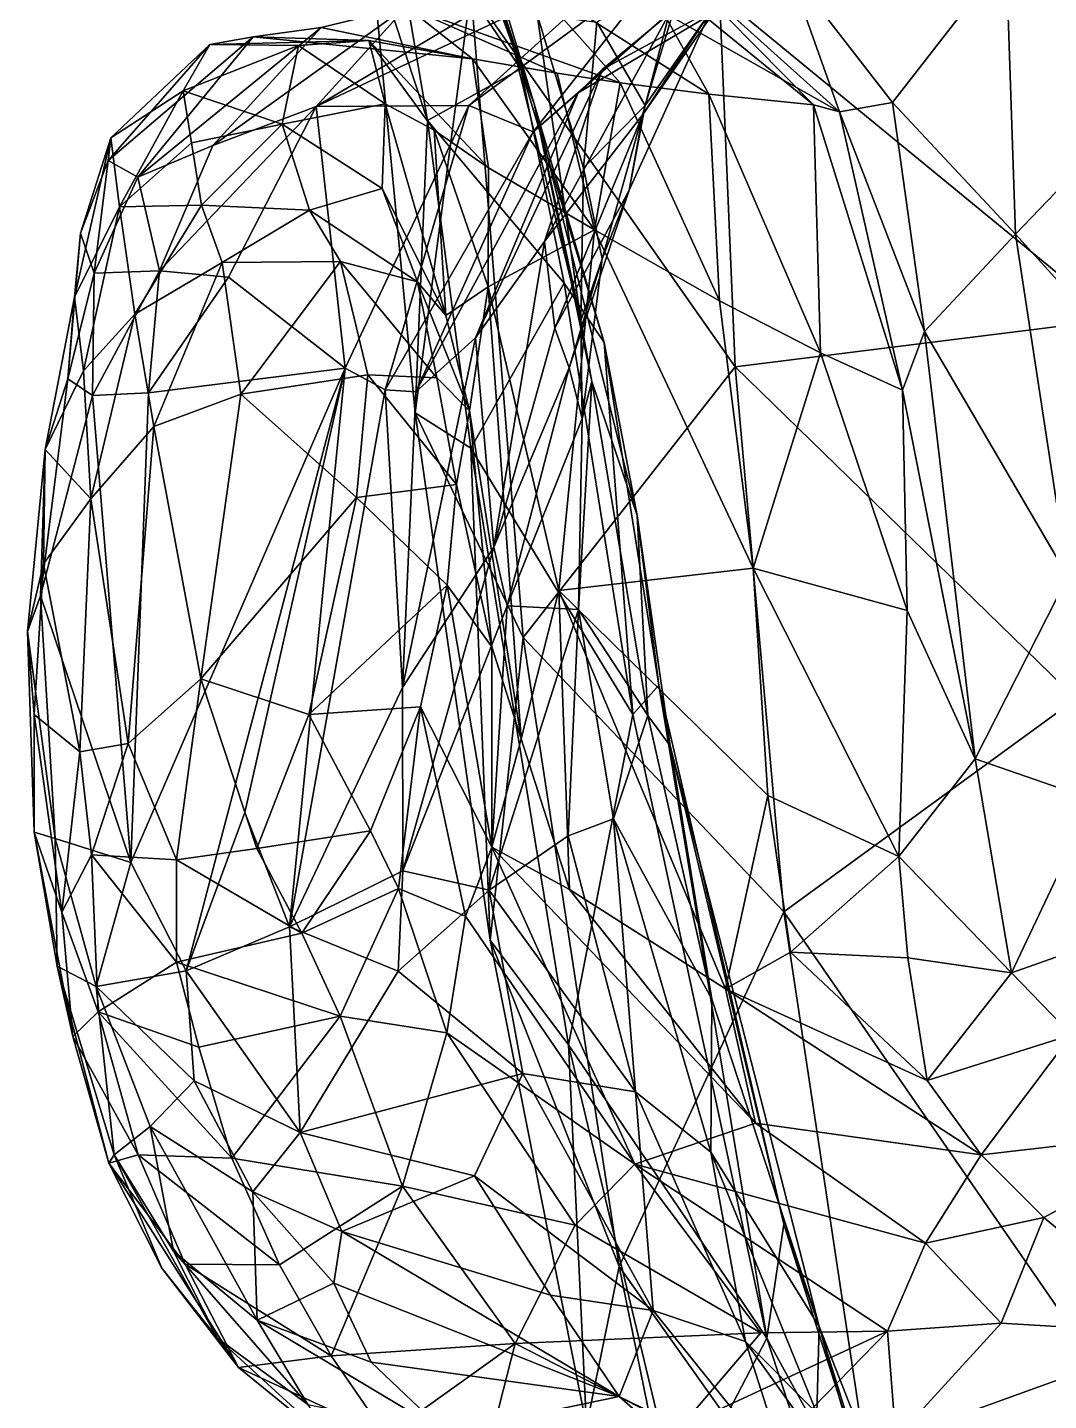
# Model space of a CAD drawing. Extents: x -0.4 to 0.4, y -0.75 to 1.84.
# Drawn here: x -0.3955 to -0.2421, y -0.0613 to 0.1449 of the extents above; entities that cross this region are included whole.
import ezdxf

# ---------------------------------------------------------------- set-up
doc = ezdxf.new("R2010")
doc.units = 0
doc.layers.add('MANATEE$$LWO', color=1, linetype='CONTINUOUS')

msp = doc.modelspace()

# ---------------------------------------------------------------- linework, layer by layer
at = {"layer": 'MANATEE$$LWO'}
for points in [[(-0.33159, 0.17027, -0.01172), (-0.32138, 0.13867, -0.00365), (-0.34179, 0.16847, 0.08035)], [(-0.31938, 0.13339, -0.09007), (-0.32138, 0.13867, -0.00365), (-0.33159, 0.17027, -0.01172)], [(-0.32922, 0.1603, -0.08118), (-0.31938, 0.13339, -0.09007), (-0.33159, 0.17027, -0.01172)], [(-0.34179, 0.16847, 0.08035), (-0.33539, 0.13089, 0.08357), (-0.34388, 0.15671, 0.17813)], [(-0.33539, 0.13089, 0.08357), (-0.34179, 0.16847, 0.08035), (-0.32138, 0.13867, -0.00365)], [(-0.24845, 0.15558, -0.25101), (-0.23131, 0.16352, -0.23714), (-0.22299, 0.13888, -0.24424)], [(-0.32922, 0.1603, -0.08118), (-0.32513, 0.15258, -0.12888), (-0.31938, 0.13339, -0.09007)], [(-0.28306, 0.16063, -0.23226), (-0.30306, 0.13181, -0.22533), (-0.29293, 0.14718, -0.21622)], [(-0.30306, 0.13181, -0.22533), (-0.28306, 0.16063, -0.23226), (-0.2991, 0.14689, -0.23826)], [(-0.2323, 0.10104, 0.41936), (-0.23397, 0.15983, 0.42745), (-0.2915, 0.14966, 0.35211)], [(-0.34388, 0.15671, 0.17813), (-0.33725, 0.087, 0.17239), (-0.32886, 0.15053, 0.26952)], [(-0.33539, 0.13089, 0.08357), (-0.33725, 0.087, 0.17239), (-0.34388, 0.15671, 0.17813)], [(-0.30459, 0.15544, -0.29555), (-0.35213, 0.13301, -0.33755), (-0.32916, 0.13313, -0.27978)], [(-0.32023, 0.15205, -0.32788), (-0.35213, 0.13301, -0.33755), (-0.30459, 0.15544, -0.29555)], [(-0.30459, 0.15544, -0.29555), (-0.32916, 0.13313, -0.27978), (-0.29908, 0.15522, -0.27763)], [(-0.29908, 0.15522, -0.27763), (-0.32916, 0.13313, -0.27978), (-0.31953, 0.12919, -0.27161)], [(-0.32023, 0.15205, -0.32788), (-0.30459, 0.15544, -0.29555), (-0.29315, 0.13487, -0.33737)], [(-0.31953, 0.12919, -0.27161), (-0.29934, 0.1468, -0.26867), (-0.29908, 0.15522, -0.27763)], [(-0.29606, 0.15523, -0.20689), (-0.30269, 0.13314, -0.19574), (-0.30995, 0.14565, -0.18424)], [(-0.2774, 0.13325, -0.30297), (-0.29315, 0.13487, -0.33737), (-0.30459, 0.15544, -0.29555)], [(-0.30459, 0.15544, -0.29555), (-0.29908, 0.15522, -0.27763), (-0.2774, 0.13325, -0.30297)], [(-0.30269, 0.13314, -0.19574), (-0.29606, 0.15523, -0.20689), (-0.29293, 0.14718, -0.21622)], [(-0.29908, 0.15522, -0.27763), (-0.29934, 0.1468, -0.26867), (-0.27348, 0.1322, -0.28707)], [(-0.27348, 0.1322, -0.28707), (-0.2774, 0.13325, -0.30297), (-0.29908, 0.15522, -0.27763)], [(-0.24845, 0.15558, -0.25101), (-0.26554, 0.13361, -0.2718), (-0.28117, 0.15376, -0.25331)], [(-0.24707, 0.11384, -0.2708), (-0.26554, 0.13361, -0.2718), (-0.24845, 0.15558, -0.25101)], [(-0.22299, 0.13888, -0.24424), (-0.24707, 0.11384, -0.2708), (-0.24845, 0.15558, -0.25101)], [(-0.31238, 0.10089, -0.15349), (-0.31938, 0.13339, -0.09007), (-0.32513, 0.15258, -0.12888)], [(-0.31238, 0.10089, -0.15349), (-0.32513, 0.15258, -0.12888), (-0.31889, 0.14682, -0.15879)], [(-0.28117, 0.15376, -0.25331), (-0.31274, 0.13504, -0.25952), (-0.30914, 0.13853, -0.24716)], [(-0.29934, 0.1468, -0.26867), (-0.31274, 0.13504, -0.25952), (-0.28117, 0.15376, -0.25331)], [(-0.28117, 0.15376, -0.25331), (-0.30914, 0.13853, -0.24716), (-0.2991, 0.14689, -0.23826)], [(-0.29934, 0.1468, -0.26867), (-0.28117, 0.15376, -0.25331), (-0.27348, 0.1322, -0.28707)], [(-0.26554, 0.13361, -0.2718), (-0.27348, 0.1322, -0.28707), (-0.28117, 0.15376, -0.25331)], [(-0.33855, 0.14795, -0.35745), (-0.35213, 0.13301, -0.33755), (-0.32023, 0.15205, -0.32788)], [(-0.33855, 0.14795, -0.35745), (-0.32023, 0.15205, -0.32788), (-0.30646, 0.13656, -0.36046)], [(-0.32103, 0.05329, 0.25107), (-0.32886, 0.15053, 0.26952), (-0.33725, 0.087, 0.17239)], [(-0.32886, 0.15053, 0.26952), (-0.32103, 0.05329, 0.25107), (-0.28916, 0.09391, 0.34223)], [(-0.28916, 0.09391, 0.34223), (-0.2915, 0.14966, 0.35211), (-0.32886, 0.15053, 0.26952)], [(-0.29315, 0.13487, -0.33737), (-0.30646, 0.13656, -0.36046), (-0.32023, 0.15205, -0.32788)], [(-0.2323, 0.10104, 0.41936), (-0.2915, 0.14966, 0.35211), (-0.28916, 0.09391, 0.34223)], [(-0.35134, 0.14485, -0.37534), (-0.36766, 0.12713, -0.36466), (-0.33855, 0.14795, -0.35745)], [(-0.33855, 0.14795, -0.35745), (-0.36766, 0.12713, -0.36466), (-0.35213, 0.13301, -0.33755)], [(-0.35134, 0.14485, -0.37534), (-0.33855, 0.14795, -0.35745), (-0.32864, 0.14017, -0.39328)], [(-0.31591, 0.13801, -0.37508), (-0.32864, 0.14017, -0.39328), (-0.33855, 0.14795, -0.35745)], [(-0.33855, 0.14795, -0.35745), (-0.30646, 0.13656, -0.36046), (-0.31591, 0.13801, -0.37508)], [(-0.29934, 0.1468, -0.26867), (-0.31953, 0.12919, -0.27161), (-0.31274, 0.13504, -0.25952)], [(-0.31197, 0.12378, -0.16911), (-0.31238, 0.10089, -0.15349), (-0.31889, 0.14682, -0.15879)], [(-0.31889, 0.14682, -0.15879), (-0.30995, 0.14565, -0.18424), (-0.31197, 0.12378, -0.16911)], [(-0.30306, 0.13181, -0.22533), (-0.2991, 0.14689, -0.23826), (-0.31779, 0.11274, -0.23736)], [(-0.31779, 0.11274, -0.23736), (-0.2991, 0.14689, -0.23826), (-0.30914, 0.13853, -0.24716)], [(-0.29293, 0.14718, -0.21622), (-0.3051, 0.12046, -0.2088), (-0.30269, 0.13314, -0.19574)], [(-0.30306, 0.13181, -0.22533), (-0.3051, 0.12046, -0.2088), (-0.29293, 0.14718, -0.21622)], [(-0.37888, 0.12238, -0.38354), (-0.35134, 0.14485, -0.37534), (-0.36159, 0.14347, -0.39244)], [(-0.35134, 0.14485, -0.37534), (-0.37888, 0.12238, -0.38354), (-0.36766, 0.12713, -0.36466)], [(-0.36159, 0.14347, -0.39244), (-0.35134, 0.14485, -0.37534), (-0.32864, 0.14017, -0.39328)], [(-0.31197, 0.12378, -0.16911), (-0.30995, 0.14565, -0.18424), (-0.30269, 0.13314, -0.19574)], [(-0.38335, 0.12487, -0.39927), (-0.36159, 0.14347, -0.39244), (-0.36807, 0.14229, -0.41206)], [(-0.36159, 0.14347, -0.39244), (-0.38335, 0.12487, -0.39927), (-0.37888, 0.12238, -0.38354)], [(-0.36807, 0.14229, -0.41206), (-0.38298, 0.1283, -0.41401), (-0.38335, 0.12487, -0.39927)], [(-0.37208, 0.13537, -0.42712), (-0.38298, 0.1283, -0.41401), (-0.36807, 0.14229, -0.41206)], [(-0.37208, 0.13537, -0.42712), (-0.36807, 0.14229, -0.41206), (-0.35478, 0.14217, -0.42413)], [(-0.36807, 0.14229, -0.41206), (-0.36159, 0.14347, -0.39244), (-0.3442, 0.14292, -0.41457)], [(-0.3442, 0.14292, -0.41457), (-0.35478, 0.14217, -0.42413), (-0.36807, 0.14229, -0.41206)], [(-0.32864, 0.14017, -0.39328), (-0.3442, 0.14292, -0.41457), (-0.36159, 0.14347, -0.39244)], [(-0.34175, 0.13338, -0.43033), (-0.35478, 0.14217, -0.42413), (-0.3442, 0.14292, -0.41457)], [(-0.32622, 0.1238, -0.41601), (-0.33441, 0.12946, -0.42531), (-0.3442, 0.14292, -0.41457)], [(-0.32622, 0.1238, -0.41601), (-0.3442, 0.14292, -0.41457), (-0.32864, 0.14017, -0.39328)], [(-0.33441, 0.12946, -0.42531), (-0.34175, 0.13338, -0.43033), (-0.3442, 0.14292, -0.41457)], [(-0.37208, 0.13537, -0.42712), (-0.35478, 0.14217, -0.42413), (-0.35723, 0.13034, -0.44328)], [(-0.34175, 0.13338, -0.43033), (-0.35723, 0.13034, -0.44328), (-0.35478, 0.14217, -0.42413)], [(-0.33539, 0.13089, 0.08357), (-0.32138, 0.13867, -0.00365), (-0.31484, 0.10648, 0.00076)], [(-0.31028, 0.1145, -0.393), (-0.32622, 0.1238, -0.41601), (-0.32864, 0.14017, -0.39328)], [(-0.31028, 0.1145, -0.393), (-0.32864, 0.14017, -0.39328), (-0.31591, 0.13801, -0.37508)], [(-0.32816, 0.09825, -0.25314), (-0.30914, 0.13853, -0.24716), (-0.31274, 0.13504, -0.25952)], [(-0.30914, 0.13853, -0.24716), (-0.32816, 0.09825, -0.25314), (-0.31779, 0.11274, -0.23736)], [(-0.31938, 0.13339, -0.09007), (-0.30883, 0.09756, -0.05681), (-0.32138, 0.13867, -0.00365)], [(-0.31484, 0.10648, 0.00076), (-0.32138, 0.13867, -0.00365), (-0.30883, 0.09756, -0.05681)], [(-0.24707, 0.11384, -0.2708), (-0.22299, 0.13888, -0.24424), (-0.22501, 0.08957, -0.25807)], [(-0.31591, 0.13801, -0.37508), (-0.30646, 0.13656, -0.36046), (-0.31028, 0.1145, -0.393)], [(-0.2915, 0.10384, -0.36152), (-0.31028, 0.1145, -0.393), (-0.30646, 0.13656, -0.36046)], [(-0.2915, 0.10384, -0.36152), (-0.30646, 0.13656, -0.36046), (-0.29315, 0.13487, -0.33737)], [(-0.37208, 0.13537, -0.42712), (-0.38167, 0.11795, -0.44139), (-0.38298, 0.1283, -0.41401)], [(-0.37208, 0.13537, -0.42712), (-0.37082, 0.12754, -0.44319), (-0.38167, 0.11795, -0.44139)], [(-0.37082, 0.12754, -0.44319), (-0.37208, 0.13537, -0.42712), (-0.35723, 0.13034, -0.44328)], [(-0.32816, 0.09825, -0.25314), (-0.31274, 0.13504, -0.25952), (-0.33716, 0.09015, -0.2669)], [(-0.33716, 0.09015, -0.2669), (-0.31274, 0.13504, -0.25952), (-0.31953, 0.12919, -0.27161)], [(-0.27636, 0.09603, -0.33118), (-0.2915, 0.10384, -0.36152), (-0.29315, 0.13487, -0.33737)], [(-0.27636, 0.09603, -0.33118), (-0.29315, 0.13487, -0.33737), (-0.2774, 0.13325, -0.30297)], [(-0.37565, 0.10831, -0.37644), (-0.35213, 0.13301, -0.33755), (-0.36766, 0.12713, -0.36466)], [(-0.35213, 0.13301, -0.33755), (-0.37565, 0.10831, -0.37644), (-0.36529, 0.10739, -0.35128)], [(-0.35213, 0.13301, -0.33755), (-0.36529, 0.10739, -0.35128), (-0.34775, 0.09374, -0.29974)], [(-0.35723, 0.13034, -0.44328), (-0.34175, 0.13338, -0.43033), (-0.34222, 0.1207, -0.44466)], [(-0.34775, 0.09374, -0.29974), (-0.32916, 0.13313, -0.27978), (-0.35213, 0.13301, -0.33755)], [(-0.34176, 0.09047, -0.28056), (-0.32916, 0.13313, -0.27978), (-0.34775, 0.09374, -0.29974)], [(-0.34175, 0.13338, -0.43033), (-0.33266, 0.10162, -0.44949), (-0.34222, 0.1207, -0.44466)], [(-0.34176, 0.09047, -0.28056), (-0.31953, 0.12919, -0.27161), (-0.32916, 0.13313, -0.27978)], [(-0.34175, 0.13338, -0.43033), (-0.33441, 0.12946, -0.42531), (-0.33266, 0.10162, -0.44949)], [(-0.31938, 0.13339, -0.09007), (-0.30391, 0.07161, -0.0963), (-0.30883, 0.09756, -0.05681)], [(-0.31938, 0.13339, -0.09007), (-0.31238, 0.10089, -0.15349), (-0.31072, 0.09169, -0.12724)], [(-0.31072, 0.09169, -0.12724), (-0.30391, 0.07161, -0.0963), (-0.31938, 0.13339, -0.09007)], [(-0.30269, 0.13314, -0.19574), (-0.30916, 0.11014, -0.18225), (-0.31197, 0.12378, -0.16911)], [(-0.30916, 0.11014, -0.18225), (-0.30269, 0.13314, -0.19574), (-0.3051, 0.12046, -0.2088)], [(-0.26405, 0.09039, -0.29897), (-0.27636, 0.09603, -0.33118), (-0.2774, 0.13325, -0.30297)], [(-0.26405, 0.09039, -0.29897), (-0.2774, 0.13325, -0.30297), (-0.27348, 0.1322, -0.28707)], [(-0.26071, 0.09921, -0.28833), (-0.27348, 0.1322, -0.28707), (-0.26554, 0.13361, -0.2718)], [(-0.26071, 0.09921, -0.28833), (-0.26405, 0.09039, -0.29897), (-0.27348, 0.1322, -0.28707)], [(-0.24707, 0.11384, -0.2708), (-0.26071, 0.09921, -0.28833), (-0.26554, 0.13361, -0.2718)], [(-0.36934, 0.11817, -0.45513), (-0.37082, 0.12754, -0.44319), (-0.35723, 0.13034, -0.44328)], [(-0.36934, 0.11817, -0.45513), (-0.35723, 0.13034, -0.44328), (-0.35313, 0.11742, -0.45656)], [(-0.35313, 0.11742, -0.45656), (-0.35723, 0.13034, -0.44328), (-0.34222, 0.1207, -0.44466)], [(-0.33539, 0.13089, 0.08357), (-0.32889, 0.08172, 0.08054), (-0.33725, 0.087, 0.17239)], [(-0.32889, 0.08172, 0.08054), (-0.33539, 0.13089, 0.08357), (-0.31484, 0.10648, 0.00076)], [(-0.31626, 0.09974, -0.22556), (-0.30306, 0.13181, -0.22533), (-0.31779, 0.11274, -0.23736)], [(-0.30306, 0.13181, -0.22533), (-0.31626, 0.09974, -0.22556), (-0.3051, 0.12046, -0.2088)], [(-0.38843, 0.10436, -0.43755), (-0.38752, 0.11396, -0.41187), (-0.38298, 0.1283, -0.41401)], [(-0.38298, 0.1283, -0.41401), (-0.38167, 0.11795, -0.44139), (-0.38843, 0.10436, -0.43755)], [(-0.38752, 0.11396, -0.41187), (-0.38335, 0.12487, -0.39927), (-0.38298, 0.1283, -0.41401)], [(-0.31953, 0.12919, -0.27161), (-0.34176, 0.09047, -0.28056), (-0.33716, 0.09015, -0.2669)], [(-0.33441, 0.12946, -0.42531), (-0.32622, 0.1238, -0.41601), (-0.3263, 0.10592, -0.43011)], [(-0.3263, 0.10592, -0.43011), (-0.33266, 0.10162, -0.44949), (-0.33441, 0.12946, -0.42531)], [(-0.37082, 0.12754, -0.44319), (-0.36934, 0.11817, -0.45513), (-0.38167, 0.11795, -0.44139)], [(-0.37565, 0.10831, -0.37644), (-0.36766, 0.12713, -0.36466), (-0.37888, 0.12238, -0.38354)], [(-0.38335, 0.12487, -0.39927), (-0.38752, 0.11396, -0.41187), (-0.38544, 0.108, -0.3977)], [(-0.38544, 0.108, -0.3977), (-0.37888, 0.12238, -0.38354), (-0.38335, 0.12487, -0.39927)], [(-0.32622, 0.1238, -0.41601), (-0.31028, 0.1145, -0.393), (-0.3263, 0.10592, -0.43011)], [(-0.30916, 0.11014, -0.18225), (-0.31238, 0.10089, -0.15349), (-0.31197, 0.12378, -0.16911)], [(-0.37888, 0.12238, -0.38354), (-0.38544, 0.108, -0.3977), (-0.37565, 0.10831, -0.37644)], [(-0.34222, 0.1207, -0.44466), (-0.33688, 0.10669, -0.45609), (-0.35313, 0.11742, -0.45656)], [(-0.33266, 0.10162, -0.44949), (-0.33688, 0.10669, -0.45609), (-0.34222, 0.1207, -0.44466)], [(-0.31413, 0.09375, -0.20317), (-0.3051, 0.12046, -0.2088), (-0.31626, 0.09974, -0.22556)], [(-0.30916, 0.11014, -0.18225), (-0.3051, 0.12046, -0.2088), (-0.31413, 0.09375, -0.20317)], [(-0.38706, 0.09334, -0.46095), (-0.38843, 0.10436, -0.43755), (-0.38167, 0.11795, -0.44139)], [(-0.38167, 0.11795, -0.44139), (-0.37936, 0.10184, -0.4678), (-0.38706, 0.09334, -0.46095)], [(-0.36934, 0.11817, -0.45513), (-0.37936, 0.10184, -0.4678), (-0.38167, 0.11795, -0.44139)], [(-0.36934, 0.11817, -0.45513), (-0.36624, 0.1096, -0.47132), (-0.37936, 0.10184, -0.4678)], [(-0.36624, 0.1096, -0.47132), (-0.36934, 0.11817, -0.45513), (-0.35313, 0.11742, -0.45656)], [(-0.35313, 0.11742, -0.45656), (-0.34844, 0.10975, -0.46976), (-0.36624, 0.1096, -0.47132)], [(-0.33688, 0.10669, -0.45609), (-0.34844, 0.10975, -0.46976), (-0.35313, 0.11742, -0.45656)], [(-0.38752, 0.11396, -0.41187), (-0.38843, 0.10436, -0.43755), (-0.38943, 0.09209, -0.42153)], [(-0.38752, 0.11396, -0.41187), (-0.38943, 0.09209, -0.42153), (-0.38544, 0.108, -0.3977)], [(-0.31028, 0.1145, -0.393), (-0.31568, 0.06032, -0.43335), (-0.3263, 0.10592, -0.43011)], [(-0.28649, 0.06371, -0.36905), (-0.31568, 0.06032, -0.43335), (-0.31028, 0.1145, -0.393)], [(-0.31028, 0.1145, -0.393), (-0.2915, 0.10384, -0.36152), (-0.28649, 0.06371, -0.36905)], [(-0.26071, 0.09921, -0.28833), (-0.24707, 0.11384, -0.2708), (-0.23918, 0.06246, -0.28035)], [(-0.22501, 0.08957, -0.25807), (-0.23918, 0.06246, -0.28035), (-0.24707, 0.11384, -0.2708)], [(-0.32816, 0.09825, -0.25314), (-0.3254, 0.06684, -0.23254), (-0.31779, 0.11274, -0.23736)], [(-0.31779, 0.11274, -0.23736), (-0.3254, 0.06684, -0.23254), (-0.31626, 0.09974, -0.22556)], [(-0.36624, 0.1096, -0.47132), (-0.37652, 0.08498, -0.48772), (-0.37936, 0.10184, -0.4678)], [(-0.36624, 0.1096, -0.47132), (-0.36342, 0.08982, -0.49237), (-0.37652, 0.08498, -0.48772)], [(-0.36342, 0.08982, -0.49237), (-0.36624, 0.1096, -0.47132), (-0.34844, 0.10975, -0.46976)], [(-0.34844, 0.10975, -0.46976), (-0.34436, 0.09271, -0.48726), (-0.36342, 0.08982, -0.49237)], [(-0.33398, 0.09224, -0.47194), (-0.34436, 0.09271, -0.48726), (-0.34844, 0.10975, -0.46976)], [(-0.33688, 0.10669, -0.45609), (-0.33398, 0.09224, -0.47194), (-0.34844, 0.10975, -0.46976)], [(-0.31218, 0.08615, -0.17138), (-0.30916, 0.11014, -0.18225), (-0.31413, 0.09375, -0.20317)], [(-0.30916, 0.11014, -0.18225), (-0.31218, 0.08615, -0.17138), (-0.31238, 0.10089, -0.15349)], [(-0.38544, 0.108, -0.3977), (-0.38943, 0.09209, -0.42153), (-0.3857, 0.0896, -0.40712)], [(-0.38544, 0.108, -0.3977), (-0.3857, 0.0896, -0.40712), (-0.37565, 0.10831, -0.37644)], [(-0.37565, 0.10831, -0.37644), (-0.3857, 0.0896, -0.40712), (-0.37728, 0.09002, -0.38253)], [(-0.37565, 0.10831, -0.37644), (-0.37728, 0.09002, -0.38253), (-0.36529, 0.10739, -0.35128)], [(-0.36529, 0.10739, -0.35128), (-0.37728, 0.09002, -0.38253), (-0.34775, 0.09374, -0.29974)], [(-0.33688, 0.10669, -0.45609), (-0.33266, 0.10162, -0.44949), (-0.32909, 0.08733, -0.4526)], [(-0.33688, 0.10669, -0.45609), (-0.32909, 0.08733, -0.4526), (-0.33398, 0.09224, -0.47194)], [(-0.32909, 0.08733, -0.4526), (-0.33266, 0.10162, -0.44949), (-0.3263, 0.10592, -0.43011)], [(-0.32133, 0.03809, -0.46255), (-0.32909, 0.08733, -0.4526), (-0.3263, 0.10592, -0.43011)], [(-0.31484, 0.10648, 0.00076), (-0.30454, 0.0417, -0.00372), (-0.32889, 0.08172, 0.08054)], [(-0.31568, 0.06032, -0.43335), (-0.32133, 0.03809, -0.46255), (-0.3263, 0.10592, -0.43011)], [(-0.30883, 0.09756, -0.05681), (-0.30454, 0.0417, -0.00372), (-0.31484, 0.10648, 0.00076)], [(-0.39284, 0.0815, -0.4503), (-0.38943, 0.09209, -0.42153), (-0.38843, 0.10436, -0.43755)], [(-0.38843, 0.10436, -0.43755), (-0.38706, 0.09334, -0.46095), (-0.39284, 0.0815, -0.4503)], [(-0.2915, 0.10384, -0.36152), (-0.27636, 0.09603, -0.33118), (-0.28649, 0.06371, -0.36905)], [(-0.38598, 0.07409, -0.48112), (-0.38706, 0.09334, -0.46095), (-0.37936, 0.10184, -0.4678)], [(-0.37936, 0.10184, -0.4678), (-0.37652, 0.08498, -0.48772), (-0.38598, 0.07409, -0.48112)], [(-0.23794, 0.04408, 0.39727), (-0.2323, 0.10104, 0.41936), (-0.28916, 0.09391, 0.34223)], [(-0.31626, 0.09974, -0.22556), (-0.3254, 0.06684, -0.23254), (-0.31413, 0.09375, -0.20317)], [(-0.31072, 0.09169, -0.12724), (-0.31238, 0.10089, -0.15349), (-0.31218, 0.08615, -0.17138)], [(-0.26405, 0.09039, -0.29897), (-0.26071, 0.09921, -0.28833), (-0.2531, 0.03509, -0.30788)], [(-0.26071, 0.09921, -0.28833), (-0.23918, 0.06246, -0.28035), (-0.2531, 0.03509, -0.30788)], [(-0.33916, 0.04576, -0.27182), (-0.32816, 0.09825, -0.25314), (-0.33716, 0.09015, -0.2669)], [(-0.32816, 0.09825, -0.25314), (-0.33916, 0.04576, -0.27182), (-0.3254, 0.06684, -0.23254)], [(-0.30064, 0.04612, -0.0591), (-0.30883, 0.09756, -0.05681), (-0.30391, 0.07161, -0.0963)], [(-0.30883, 0.09756, -0.05681), (-0.30064, 0.04612, -0.0591), (-0.30454, 0.0417, -0.00372)], [(-0.26333, 0.05735, -0.313), (-0.28649, 0.06371, -0.36905), (-0.27636, 0.09603, -0.33118)], [(-0.27636, 0.09603, -0.33118), (-0.26405, 0.09039, -0.29897), (-0.26333, 0.05735, -0.313)], [(-0.38706, 0.09334, -0.46095), (-0.38598, 0.07409, -0.48112), (-0.39284, 0.0815, -0.4503)], [(-0.37163, 0.00322, -0.35486), (-0.34775, 0.09374, -0.29974), (-0.37996, 0.01949, -0.3798)], [(-0.37996, 0.01949, -0.3798), (-0.34775, 0.09374, -0.29974), (-0.37728, 0.09002, -0.38253)], [(-0.37163, 0.00322, -0.35486), (-0.36285, 0.02701, -0.32951), (-0.34775, 0.09374, -0.29974)], [(-0.34775, 0.09374, -0.29974), (-0.36285, 0.02701, -0.32951), (-0.35613, 0.00985, -0.31156)], [(-0.35613, 0.00985, -0.31156), (-0.34176, 0.09047, -0.28056), (-0.34775, 0.09374, -0.29974)], [(-0.3254, 0.06684, -0.23254), (-0.3234, 0.05805, -0.21762), (-0.31413, 0.09375, -0.20317)], [(-0.31413, 0.09375, -0.20317), (-0.3234, 0.05805, -0.21762), (-0.31218, 0.08615, -0.17138)], [(-0.32103, 0.05329, 0.25107), (-0.28186, 0.01209, 0.32007), (-0.28916, 0.09391, 0.34223)], [(-0.28916, 0.09391, 0.34223), (-0.28186, 0.01209, 0.32007), (-0.23794, 0.04408, 0.39727)], [(-0.3935, 0.05955, -0.42978), (-0.3857, 0.0896, -0.40712), (-0.38943, 0.09209, -0.42153)], [(-0.38943, 0.09209, -0.42153), (-0.39284, 0.0815, -0.4503), (-0.3935, 0.05955, -0.42978)], [(-0.36342, 0.08982, -0.49237), (-0.34436, 0.09271, -0.48726), (-0.34607, 0.07432, -0.50048)], [(-0.34607, 0.07432, -0.50048), (-0.34436, 0.09271, -0.48726), (-0.33101, 0.07624, -0.48315)], [(-0.33398, 0.09224, -0.47194), (-0.33101, 0.07624, -0.48315), (-0.34436, 0.09271, -0.48726)], [(-0.33101, 0.07624, -0.48315), (-0.33398, 0.09224, -0.47194), (-0.32909, 0.08733, -0.4526)], [(-0.3127, 0.05748, -0.17026), (-0.3023, 0.04157, -0.12705), (-0.31072, 0.09169, -0.12724)], [(-0.31218, 0.08615, -0.17138), (-0.3127, 0.05748, -0.17026), (-0.31072, 0.09169, -0.12724)], [(-0.3023, 0.04157, -0.12705), (-0.30391, 0.07161, -0.0963), (-0.31072, 0.09169, -0.12724)], [(-0.3935, 0.05955, -0.42978), (-0.37996, 0.01949, -0.3798), (-0.3857, 0.0896, -0.40712)], [(-0.37996, 0.01949, -0.3798), (-0.37728, 0.09002, -0.38253), (-0.3857, 0.0896, -0.40712)], [(-0.37652, 0.08498, -0.48772), (-0.36342, 0.08982, -0.49237), (-0.36945, 0.04709, -0.51136)], [(-0.36945, 0.04709, -0.51136), (-0.36342, 0.08982, -0.49237), (-0.34607, 0.07432, -0.50048)], [(-0.34176, 0.09047, -0.28056), (-0.35613, 0.00985, -0.31156), (-0.33916, 0.04576, -0.27182)], [(-0.34176, 0.09047, -0.28056), (-0.33916, 0.04576, -0.27182), (-0.33716, 0.09015, -0.2669)], [(-0.2531, 0.03509, -0.30788), (-0.26333, 0.05735, -0.313), (-0.26405, 0.09039, -0.29897)], [(-0.33725, 0.087, 0.17239), (-0.32597, 0.00785, 0.15019), (-0.32103, 0.05329, 0.25107)], [(-0.32889, 0.08172, 0.08054), (-0.32597, 0.00785, 0.15019), (-0.33725, 0.087, 0.17239)], [(-0.32572, 0.05187, -0.46943), (-0.33101, 0.07624, -0.48315), (-0.32909, 0.08733, -0.4526)], [(-0.32572, 0.05187, -0.46943), (-0.32909, 0.08733, -0.4526), (-0.32133, 0.03809, -0.46255)], [(-0.38598, 0.07409, -0.48112), (-0.37652, 0.08498, -0.48772), (-0.38034, 0.03738, -0.50758)], [(-0.36945, 0.04709, -0.51136), (-0.38034, 0.03738, -0.50758), (-0.37652, 0.08498, -0.48772)], [(-0.3127, 0.05748, -0.17026), (-0.31218, 0.08615, -0.17138), (-0.3234, 0.05805, -0.21762)], [(-0.39284, 0.0815, -0.4503), (-0.39305, 0.06436, -0.46353), (-0.39549, 0.05419, -0.44473)], [(-0.39549, 0.05419, -0.44473), (-0.3935, 0.05955, -0.42978), (-0.39284, 0.0815, -0.4503)], [(-0.39284, 0.0815, -0.4503), (-0.38598, 0.07409, -0.48112), (-0.39305, 0.06436, -0.46353)], [(-0.32889, 0.08172, 0.08054), (-0.31421, -0.00785, 0.05835), (-0.32597, 0.00785, 0.15019)], [(-0.31421, -0.00785, 0.05835), (-0.32889, 0.08172, 0.08054), (-0.30454, 0.0417, -0.00372)], [(-0.34607, 0.07432, -0.50048), (-0.3532, 0.04171, -0.5155), (-0.36945, 0.04709, -0.51136)], [(-0.33245, 0.06116, -0.49481), (-0.3532, 0.04171, -0.5155), (-0.34607, 0.07432, -0.50048)], [(-0.33101, 0.07624, -0.48315), (-0.33245, 0.06116, -0.49481), (-0.34607, 0.07432, -0.50048)], [(-0.33245, 0.06116, -0.49481), (-0.33101, 0.07624, -0.48315), (-0.32572, 0.05187, -0.46943)], [(-0.39305, 0.06436, -0.46353), (-0.38598, 0.07409, -0.48112), (-0.3876, 0.0361, -0.49645)], [(-0.38598, 0.07409, -0.48112), (-0.38034, 0.03738, -0.50758), (-0.3876, 0.0361, -0.49645)], [(-0.30391, 0.07161, -0.0963), (-0.29894, 0.03702, -0.1015), (-0.30064, 0.04612, -0.0591)], [(-0.30391, 0.07161, -0.0963), (-0.3023, 0.04157, -0.12705), (-0.29894, 0.03702, -0.1015)], [(-0.33908, 0.01825, -0.2661), (-0.3254, 0.06684, -0.23254), (-0.33916, 0.04576, -0.27182)], [(-0.3234, 0.05805, -0.21762), (-0.3254, 0.06684, -0.23254), (-0.33908, 0.01825, -0.2661)], [(-0.39305, 0.06436, -0.46353), (-0.39449, 0.0417, -0.46368), (-0.39549, 0.05419, -0.44473)], [(-0.39449, 0.0417, -0.46368), (-0.39305, 0.06436, -0.46353), (-0.3876, 0.0361, -0.49645)], [(-0.28428, 0.02954, -0.38118), (-0.31568, 0.06032, -0.43335), (-0.28649, 0.06371, -0.36905)], [(-0.26458, 0.0204, -0.33688), (-0.28649, 0.06371, -0.36905), (-0.26333, 0.05735, -0.313)], [(-0.26458, 0.0204, -0.33688), (-0.28428, 0.02954, -0.38118), (-0.28649, 0.06371, -0.36905)], [(-0.2531, 0.03509, -0.30788), (-0.23918, 0.06246, -0.28035), (-0.23534, 0.02891, -0.28851)], [(-0.33245, 0.06116, -0.49481), (-0.33643, 0.04288, -0.5055), (-0.3532, 0.04171, -0.5155)], [(-0.3257, 0.02182, -0.48245), (-0.33643, 0.04288, -0.5055), (-0.33245, 0.06116, -0.49481)], [(-0.32572, 0.05187, -0.46943), (-0.3257, 0.02182, -0.48245), (-0.33245, 0.06116, -0.49481)], [(-0.32133, 0.03809, -0.46255), (-0.31568, 0.06032, -0.43335), (-0.31408, 0.01545, -0.46034)], [(-0.31568, 0.06032, -0.43335), (-0.28428, 0.02954, -0.38118), (-0.29061, 0.00056, -0.41901)], [(-0.31568, 0.06032, -0.43335), (-0.29061, 0.00056, -0.41901), (-0.31408, 0.01545, -0.46034)], [(-0.39549, 0.05419, -0.44473), (-0.39133, 0.02313, -0.42396), (-0.3935, 0.05955, -0.42978)], [(-0.39133, 0.02313, -0.42396), (-0.37996, 0.01949, -0.3798), (-0.3935, 0.05955, -0.42978)], [(-0.32615, 0.01537, -0.23231), (-0.3234, 0.05805, -0.21762), (-0.33908, 0.01825, -0.2661)], [(-0.3234, 0.05805, -0.21762), (-0.32615, 0.01537, -0.23231), (-0.3127, 0.05748, -0.17026)], [(-0.32615, 0.01537, -0.23231), (-0.31425, 0.02351, -0.19428), (-0.3127, 0.05748, -0.17026)], [(-0.3127, 0.05748, -0.17026), (-0.31425, 0.02351, -0.19428), (-0.30746, 0.02604, -0.16602)], [(-0.3127, 0.05748, -0.17026), (-0.30746, 0.02604, -0.16602), (-0.3023, 0.04157, -0.12705)], [(-0.2531, 0.03509, -0.30788), (-0.26458, 0.0204, -0.33688), (-0.26333, 0.05735, -0.313)], [(-0.39549, 0.05419, -0.44473), (-0.39449, 0.0417, -0.46368), (-0.39449, 0.02405, -0.4541)], [(-0.39133, 0.02313, -0.42396), (-0.39549, 0.05419, -0.44473), (-0.39449, 0.02405, -0.4541)], [(-0.30662, -0.04113, 0.22026), (-0.32103, 0.05329, 0.25107), (-0.32597, 0.00785, 0.15019)], [(-0.3257, 0.02182, -0.48245), (-0.32572, 0.05187, -0.46943), (-0.32133, 0.03809, -0.46255)], [(-0.32103, 0.05329, 0.25107), (-0.30662, -0.04113, 0.22026), (-0.28186, 0.01209, 0.32007)], [(-0.36945, 0.04709, -0.51136), (-0.37311, 0.01989, -0.51645), (-0.38034, 0.03738, -0.50758)], [(-0.36945, 0.04709, -0.51136), (-0.36102, 0.02162, -0.51999), (-0.37311, 0.01989, -0.51645)], [(-0.36945, 0.04709, -0.51136), (-0.3532, 0.04171, -0.5155), (-0.36102, 0.02162, -0.51999)], [(-0.33908, 0.01825, -0.2661), (-0.33916, 0.04576, -0.27182), (-0.35613, 0.00985, -0.31156)], [(-0.30064, 0.04612, -0.0591), (-0.28439, -0.05188, -0.03183), (-0.30454, 0.0417, -0.00372)], [(-0.28184, -0.03479, -0.07876), (-0.30064, 0.04612, -0.0591), (-0.29894, 0.03702, -0.1015)], [(-0.30064, 0.04612, -0.0591), (-0.28184, -0.03479, -0.07876), (-0.28439, -0.05188, -0.03183)], [(-0.21135, -0.08985, 0.3697), (-0.23794, 0.04408, 0.39727), (-0.28186, 0.01209, 0.32007)], [(-0.39449, 0.02405, -0.4541), (-0.39449, 0.0417, -0.46368), (-0.39032, 0.01205, -0.48713)], [(-0.3876, 0.0361, -0.49645), (-0.39032, 0.01205, -0.48713), (-0.39449, 0.0417, -0.46368)], [(-0.34396, 0.02427, -0.51471), (-0.36102, 0.02162, -0.51999), (-0.3532, 0.04171, -0.5155)], [(-0.33643, 0.04288, -0.5055), (-0.34396, 0.02427, -0.51471), (-0.3532, 0.04171, -0.5155)], [(-0.34396, 0.02427, -0.51471), (-0.33643, 0.04288, -0.5055), (-0.33975, 0.01561, -0.51078)], [(-0.33975, 0.01561, -0.51078), (-0.33643, 0.04288, -0.5055), (-0.32969, 0.01146, -0.49444)], [(-0.3257, 0.02182, -0.48245), (-0.32969, 0.01146, -0.49444), (-0.33643, 0.04288, -0.5055)], [(-0.30454, 0.0417, -0.00372), (-0.28439, -0.05188, -0.03183), (-0.31421, -0.00785, 0.05835)], [(-0.2927, -0.001, -0.13114), (-0.3023, 0.04157, -0.12705), (-0.30746, 0.02604, -0.16602)], [(-0.3023, 0.04157, -0.12705), (-0.2927, -0.001, -0.13114), (-0.29894, 0.03702, -0.1015)], [(-0.3876, 0.0361, -0.49645), (-0.38034, 0.03738, -0.50758), (-0.38587, 0.02065, -0.50296)], [(-0.38587, 0.02065, -0.50296), (-0.38034, 0.03738, -0.50758), (-0.37311, 0.01989, -0.51645)], [(-0.3257, 0.02182, -0.48245), (-0.32133, 0.03809, -0.46255), (-0.31408, 0.01545, -0.46034)], [(-0.39032, 0.01205, -0.48713), (-0.3876, 0.0361, -0.49645), (-0.38587, 0.02065, -0.50296)], [(-0.29894, 0.03702, -0.1015), (-0.27657, -0.05017, -0.12332), (-0.28184, -0.03479, -0.07876)], [(-0.2927, -0.001, -0.13114), (-0.27657, -0.05017, -0.12332), (-0.29894, 0.03702, -0.1015)], [(-0.26458, 0.0204, -0.33688), (-0.2531, 0.03509, -0.30788), (-0.24767, 0.00296, -0.32368)], [(-0.2531, 0.03509, -0.30788), (-0.23534, 0.02891, -0.28851), (-0.24767, 0.00296, -0.32368)], [(-0.28086, 0.00605, -0.39169), (-0.29061, 0.00056, -0.41901), (-0.28428, 0.02954, -0.38118)], [(-0.28428, 0.02954, -0.38118), (-0.26458, 0.0204, -0.33688), (-0.28086, 0.00605, -0.39169)], [(-0.24767, 0.00296, -0.32368), (-0.23534, 0.02891, -0.28851), (-0.23208, 0.00846, -0.29487)], [(-0.35613, 0.00985, -0.31156), (-0.36285, 0.02701, -0.32951), (-0.37163, 0.00322, -0.35486)], [(-0.30746, 0.02604, -0.16602), (-0.31425, 0.02351, -0.19428), (-0.30413, -0.01494, -0.20064)], [(-0.29281, -0.02396, -0.17314), (-0.30746, 0.02604, -0.16602), (-0.30413, -0.01494, -0.20064)], [(-0.2927, -0.001, -0.13114), (-0.30746, 0.02604, -0.16602), (-0.29281, -0.02396, -0.17314)], [(-0.39449, 0.02405, -0.4541), (-0.39101, 0.00395, -0.44068), (-0.39133, 0.02313, -0.42396)], [(-0.39449, 0.02405, -0.4541), (-0.39032, 0.01205, -0.48713), (-0.38865, -0.0066, -0.47908)], [(-0.39101, 0.00395, -0.44068), (-0.39449, 0.02405, -0.4541), (-0.38865, -0.0066, -0.47908)], [(-0.39133, 0.02313, -0.42396), (-0.39101, 0.00395, -0.44068), (-0.38516, 0.0009, -0.40663)], [(-0.39133, 0.02313, -0.42396), (-0.38516, 0.0009, -0.40663), (-0.37996, 0.01949, -0.3798)], [(-0.34396, 0.02427, -0.51471), (-0.35425, 0.00889, -0.51938), (-0.36102, 0.02162, -0.51999)], [(-0.35425, 0.00889, -0.51938), (-0.34396, 0.02427, -0.51471), (-0.33975, 0.01561, -0.51078)], [(-0.30413, -0.01494, -0.20064), (-0.31425, 0.02351, -0.19428), (-0.32615, 0.01537, -0.23231)], [(-0.39032, 0.01205, -0.48713), (-0.38587, 0.02065, -0.50296), (-0.38484, -0.00291, -0.4989)], [(-0.37311, 0.01989, -0.51645), (-0.3731, 0.00455, -0.5157), (-0.38587, 0.02065, -0.50296)], [(-0.38484, -0.00291, -0.4989), (-0.38587, 0.02065, -0.50296), (-0.3731, 0.00455, -0.5157)], [(-0.37311, 0.01989, -0.51645), (-0.36102, 0.02162, -0.51999), (-0.35425, 0.00889, -0.51938)], [(-0.3257, 0.02182, -0.48245), (-0.30425, -0.02576, -0.45696), (-0.32969, 0.01146, -0.49444)], [(-0.31408, 0.01545, -0.46034), (-0.28612, -0.01964, -0.42239), (-0.3257, 0.02182, -0.48245)], [(-0.28612, -0.01964, -0.42239), (-0.30425, -0.02576, -0.45696), (-0.3257, 0.02182, -0.48245)], [(-0.37163, 0.00322, -0.35486), (-0.37996, 0.01949, -0.3798), (-0.38516, 0.0009, -0.40663)], [(-0.35425, 0.00889, -0.51938), (-0.3731, 0.00455, -0.5157), (-0.37311, 0.01989, -0.51645)], [(-0.26325, 0.00518, -0.34818), (-0.28086, 0.00605, -0.39169), (-0.26458, 0.0204, -0.33688)], [(-0.24767, 0.00296, -0.32368), (-0.26325, 0.00518, -0.34818), (-0.26458, 0.0204, -0.33688)], [(-0.33979, 0.0032, -0.27163), (-0.33908, 0.01825, -0.2661), (-0.35613, 0.00985, -0.31156)], [(-0.32615, 0.01537, -0.23231), (-0.33908, 0.01825, -0.2661), (-0.33979, 0.0032, -0.27163)], [(-0.33975, 0.01561, -0.51078), (-0.34849, -0.00358, -0.51502), (-0.35425, 0.00889, -0.51938)], [(-0.34849, -0.00358, -0.51502), (-0.33975, 0.01561, -0.51078), (-0.33248, -0.00606, -0.5)], [(-0.33979, 0.0032, -0.27163), (-0.32108, -0.01215, -0.24425), (-0.32615, 0.01537, -0.23231)], [(-0.33975, 0.01561, -0.51078), (-0.32969, 0.01146, -0.49444), (-0.33248, -0.00606, -0.5)], [(-0.32615, 0.01537, -0.23231), (-0.32108, -0.01215, -0.24425), (-0.30413, -0.01494, -0.20064)], [(-0.28612, -0.01964, -0.42239), (-0.31408, 0.01545, -0.46034), (-0.29061, 0.00056, -0.41901)], [(-0.38865, -0.0066, -0.47908), (-0.39032, 0.01205, -0.48713), (-0.38484, -0.00291, -0.4989)], [(-0.33248, -0.00606, -0.5), (-0.32969, 0.01146, -0.49444), (-0.30425, -0.02576, -0.45696)], [(-0.30662, -0.04113, 0.22026), (-0.26499, -0.09975, 0.28301), (-0.28186, 0.01209, 0.32007)], [(-0.28186, 0.01209, 0.32007), (-0.26499, -0.09975, 0.28301), (-0.21135, -0.08985, 0.3697)], [(-0.3731, 0.00455, -0.5157), (-0.35425, 0.00889, -0.51938), (-0.34849, -0.00358, -0.51502)], [(-0.35613, 0.00985, -0.31156), (-0.37163, 0.00322, -0.35486), (-0.35451, -0.02102, -0.32045)], [(-0.35613, 0.00985, -0.31156), (-0.35451, -0.02102, -0.32045), (-0.33979, 0.0032, -0.27163)], [(-0.24767, 0.00296, -0.32368), (-0.23208, 0.00846, -0.29487), (-0.23863, -0.00637, -0.31536)], [(-0.30662, -0.04113, 0.22026), (-0.32597, 0.00785, 0.15019), (-0.3115, -0.06512, 0.12209)], [(-0.3115, -0.06512, 0.12209), (-0.32597, 0.00785, 0.15019), (-0.31421, -0.00785, 0.05835)], [(-0.3731, 0.00455, -0.5157), (-0.36972, -0.0082, -0.51384), (-0.38484, -0.00291, -0.4989)], [(-0.34849, -0.00358, -0.51502), (-0.36972, -0.0082, -0.51384), (-0.3731, 0.00455, -0.5157)], [(-0.26033, -0.01322, -0.36469), (-0.29061, 0.00056, -0.41901), (-0.28086, 0.00605, -0.39169)], [(-0.26033, -0.01322, -0.36469), (-0.28086, 0.00605, -0.39169), (-0.26325, 0.00518, -0.34818)], [(-0.24767, 0.00296, -0.32368), (-0.26033, -0.01322, -0.36469), (-0.26325, 0.00518, -0.34818)], [(-0.39101, 0.00395, -0.44068), (-0.38246, -0.02439, -0.43638), (-0.38516, 0.0009, -0.40663)], [(-0.39101, 0.00395, -0.44068), (-0.38325, -0.02564, -0.47056), (-0.38246, -0.02439, -0.43638)], [(-0.38865, -0.0066, -0.47908), (-0.38325, -0.02564, -0.47056), (-0.39101, 0.00395, -0.44068)], [(-0.38516, 0.0009, -0.40663), (-0.37042, -0.01329, -0.3614), (-0.37163, 0.00322, -0.35486)], [(-0.35451, -0.02102, -0.32045), (-0.37163, 0.00322, -0.35486), (-0.37042, -0.01329, -0.3614)], [(-0.35451, -0.02102, -0.32045), (-0.32108, -0.01215, -0.24425), (-0.33979, 0.0032, -0.27163)], [(-0.26033, -0.01322, -0.36469), (-0.24767, 0.00296, -0.32368), (-0.23863, -0.00637, -0.31536)], [(-0.38516, 0.0009, -0.40663), (-0.38246, -0.02439, -0.43638), (-0.37706, -0.02014, -0.39463)], [(-0.37706, -0.02014, -0.39463), (-0.37042, -0.01329, -0.3614), (-0.38516, 0.0009, -0.40663)], [(-0.2522, -0.02439, -0.35742), (-0.28612, -0.01964, -0.42239), (-0.29061, 0.00056, -0.41901)], [(-0.2522, -0.02439, -0.35742), (-0.29061, 0.00056, -0.41901), (-0.26033, -0.01322, -0.36469)], [(-0.29281, -0.02396, -0.17314), (-0.27657, -0.05017, -0.12332), (-0.2927, -0.001, -0.13114)], [(-0.38865, -0.0066, -0.47908), (-0.38484, -0.00291, -0.4989), (-0.37884, -0.0244, -0.49266)], [(-0.37884, -0.0244, -0.49266), (-0.38484, -0.00291, -0.4989), (-0.36476, -0.02487, -0.5082)], [(-0.36972, -0.0082, -0.51384), (-0.36476, -0.02487, -0.5082), (-0.38484, -0.00291, -0.4989)], [(-0.36972, -0.0082, -0.51384), (-0.34849, -0.00358, -0.51502), (-0.36476, -0.02487, -0.5082)], [(-0.36476, -0.02487, -0.5082), (-0.34849, -0.00358, -0.51502), (-0.33913, -0.02908, -0.50186)], [(-0.33248, -0.00606, -0.5), (-0.33913, -0.02908, -0.50186), (-0.34849, -0.00358, -0.51502)], [(-0.3132, -0.03496, -0.47093), (-0.33913, -0.02908, -0.50186), (-0.33248, -0.00606, -0.5)], [(-0.30425, -0.02576, -0.45696), (-0.3132, -0.03496, -0.47093), (-0.33248, -0.00606, -0.5)], [(-0.38325, -0.02564, -0.47056), (-0.38865, -0.0066, -0.47908), (-0.37884, -0.0244, -0.49266)], [(-0.31421, -0.00785, 0.05835), (-0.29758, -0.07718, 0.03017), (-0.3115, -0.06512, 0.12209)], [(-0.29758, -0.07718, 0.03017), (-0.31421, -0.00785, 0.05835), (-0.28439, -0.05188, -0.03183)], [(-0.2522, -0.02439, -0.35742), (-0.26033, -0.01322, -0.36469), (-0.23863, -0.00637, -0.31536)], [(-0.21804, -0.02042, -0.27636), (-0.2522, -0.02439, -0.35742), (-0.23863, -0.00637, -0.31536)], [(-0.35451, -0.02102, -0.32045), (-0.32832, -0.02754, -0.27618), (-0.32108, -0.01215, -0.24425)], [(-0.30151, -0.04777, -0.24659), (-0.32108, -0.01215, -0.24425), (-0.32832, -0.02754, -0.27618)], [(-0.32108, -0.01215, -0.24425), (-0.30151, -0.04777, -0.24659), (-0.30413, -0.01494, -0.20064)], [(-0.37042, -0.01329, -0.3614), (-0.37706, -0.02014, -0.39463), (-0.36163, -0.02995, -0.35391)], [(-0.36163, -0.02995, -0.35391), (-0.35451, -0.02102, -0.32045), (-0.37042, -0.01329, -0.3614)], [(-0.29281, -0.02396, -0.17314), (-0.30413, -0.01494, -0.20064), (-0.28761, -0.05242, -0.21151)], [(-0.28761, -0.05242, -0.21151), (-0.30413, -0.01494, -0.20064), (-0.30151, -0.04777, -0.24659)], [(-0.38246, -0.02439, -0.43638), (-0.37354, -0.03886, -0.42164), (-0.37706, -0.02014, -0.39463)], [(-0.37706, -0.02014, -0.39463), (-0.37354, -0.03886, -0.42164), (-0.36099, -0.04918, -0.3937)], [(-0.36099, -0.04918, -0.3937), (-0.36163, -0.02995, -0.35391), (-0.37706, -0.02014, -0.39463)], [(-0.2606, -0.03763, -0.38122), (-0.30425, -0.02576, -0.45696), (-0.28612, -0.01964, -0.42239)], [(-0.28612, -0.01964, -0.42239), (-0.2522, -0.02439, -0.35742), (-0.2606, -0.03763, -0.38122)], [(-0.21804, -0.02042, -0.27636), (-0.24279, -0.0338, -0.33905), (-0.2522, -0.02439, -0.35742)], [(-0.22168, -0.05132, -0.27865), (-0.24279, -0.0338, -0.33905), (-0.21804, -0.02042, -0.27636)], [(-0.35451, -0.02102, -0.32045), (-0.36163, -0.02995, -0.35391), (-0.34828, -0.03587, -0.32683)], [(-0.35451, -0.02102, -0.32045), (-0.34828, -0.03587, -0.32683), (-0.32832, -0.02754, -0.27618)], [(-0.3753, -0.0414, -0.45443), (-0.38246, -0.02439, -0.43638), (-0.38325, -0.02564, -0.47056)], [(-0.37884, -0.0244, -0.49266), (-0.3718, -0.04078, -0.48284), (-0.38325, -0.02564, -0.47056)], [(-0.38246, -0.02439, -0.43638), (-0.3753, -0.0414, -0.45443), (-0.36696, -0.05191, -0.43417)], [(-0.36696, -0.05191, -0.43417), (-0.37354, -0.03886, -0.42164), (-0.38246, -0.02439, -0.43638)], [(-0.37884, -0.0244, -0.49266), (-0.36476, -0.02487, -0.5082), (-0.35763, -0.04087, -0.49762)], [(-0.35763, -0.04087, -0.49762), (-0.3718, -0.04078, -0.48284), (-0.37884, -0.0244, -0.49266)], [(-0.28761, -0.05242, -0.21151), (-0.27692, -0.06315, -0.17574), (-0.29281, -0.02396, -0.17314)], [(-0.27692, -0.06315, -0.17574), (-0.27657, -0.05017, -0.12332), (-0.29281, -0.02396, -0.17314)], [(-0.24279, -0.0338, -0.33905), (-0.2606, -0.03763, -0.38122), (-0.2522, -0.02439, -0.35742)], [(-0.36378, -0.05629, -0.45857), (-0.3753, -0.0414, -0.45443), (-0.38325, -0.02564, -0.47056)], [(-0.38325, -0.02564, -0.47056), (-0.3718, -0.04078, -0.48284), (-0.36378, -0.05629, -0.45857)], [(-0.35763, -0.04087, -0.49762), (-0.36476, -0.02487, -0.5082), (-0.33913, -0.02908, -0.50186)], [(-0.30425, -0.02576, -0.45696), (-0.28534, -0.05109, -0.42391), (-0.3132, -0.03496, -0.47093)], [(-0.26627, -0.05084, -0.39185), (-0.28534, -0.05109, -0.42391), (-0.30425, -0.02576, -0.45696)], [(-0.26627, -0.05084, -0.39185), (-0.30425, -0.02576, -0.45696), (-0.2606, -0.03763, -0.38122)], [(-0.34828, -0.03587, -0.32683), (-0.3169, -0.04545, -0.28163), (-0.32832, -0.02754, -0.27618)], [(-0.32832, -0.02754, -0.27618), (-0.3169, -0.04545, -0.28163), (-0.30151, -0.04777, -0.24659)], [(-0.34945, -0.04363, -0.34576), (-0.34828, -0.03587, -0.32683), (-0.36163, -0.02995, -0.35391)], [(-0.34945, -0.04363, -0.34576), (-0.36163, -0.02995, -0.35391), (-0.36099, -0.04918, -0.3937)], [(-0.34986, -0.05455, -0.48289), (-0.35763, -0.04087, -0.49762), (-0.33913, -0.02908, -0.50186)], [(-0.34986, -0.05455, -0.48289), (-0.33913, -0.02908, -0.50186), (-0.32222, -0.05269, -0.47305)], [(-0.3132, -0.03496, -0.47093), (-0.32222, -0.05269, -0.47305), (-0.33913, -0.02908, -0.50186)], [(-0.28534, -0.05109, -0.42391), (-0.32222, -0.05269, -0.47305), (-0.3132, -0.03496, -0.47093)], [(-0.28184, -0.03479, -0.07876), (-0.26502, -0.08734, -0.09814), (-0.28439, -0.05188, -0.03183)], [(-0.26502, -0.08734, -0.09814), (-0.28184, -0.03479, -0.07876), (-0.27657, -0.05017, -0.12332)], [(-0.24919, -0.04964, -0.354), (-0.2606, -0.03763, -0.38122), (-0.24279, -0.0338, -0.33905)], [(-0.24919, -0.04964, -0.354), (-0.24279, -0.0338, -0.33905), (-0.22168, -0.05132, -0.27865)], [(-0.30661, -0.06067, -0.29205), (-0.34828, -0.03587, -0.32683), (-0.34945, -0.04363, -0.34576)], [(-0.34828, -0.03587, -0.32683), (-0.30661, -0.06067, -0.29205), (-0.3169, -0.04545, -0.28163)], [(-0.35335, -0.06186, -0.40737), (-0.36099, -0.04918, -0.3937), (-0.37354, -0.03886, -0.42164)], [(-0.35335, -0.06186, -0.40737), (-0.37354, -0.03886, -0.42164), (-0.36696, -0.05191, -0.43417)], [(-0.24919, -0.04964, -0.354), (-0.26627, -0.05084, -0.39185), (-0.2606, -0.03763, -0.38122)], [(-0.34986, -0.05455, -0.48289), (-0.36378, -0.05629, -0.45857), (-0.3718, -0.04078, -0.48284)], [(-0.34986, -0.05455, -0.48289), (-0.3718, -0.04078, -0.48284), (-0.35763, -0.04087, -0.49762)], [(-0.29432, -0.10131, 0.19656), (-0.30662, -0.04113, 0.22026), (-0.3115, -0.06512, 0.12209)], [(-0.30662, -0.04113, 0.22026), (-0.29432, -0.10131, 0.19656), (-0.26499, -0.09975, 0.28301)], [(-0.3753, -0.0414, -0.45443), (-0.36378, -0.05629, -0.45857), (-0.36696, -0.05191, -0.43417)], [(-0.34383, -0.0555, -0.36196), (-0.34945, -0.04363, -0.34576), (-0.36099, -0.04918, -0.3937)], [(-0.34945, -0.04363, -0.34576), (-0.34383, -0.0555, -0.36196), (-0.30661, -0.06067, -0.29205)], [(-0.30151, -0.04777, -0.24659), (-0.3169, -0.04545, -0.28163), (-0.30661, -0.06067, -0.29205)], [(-0.33267, -0.06613, -0.36851), (-0.34383, -0.0555, -0.36196), (-0.36099, -0.04918, -0.3937)], [(-0.33267, -0.06613, -0.36851), (-0.36099, -0.04918, -0.3937), (-0.35335, -0.06186, -0.40737)], [(-0.28089, -0.07339, -0.25295), (-0.30151, -0.04777, -0.24659), (-0.30661, -0.06067, -0.29205)], [(-0.28761, -0.05242, -0.21151), (-0.30151, -0.04777, -0.24659), (-0.28089, -0.07339, -0.25295)], [(-0.28534, -0.05109, -0.42391), (-0.29746, -0.06537, -0.43158), (-0.32222, -0.05269, -0.47305)], [(-0.26627, -0.05084, -0.39185), (-0.28112, -0.06604, -0.40551), (-0.29746, -0.06537, -0.43158)], [(-0.26627, -0.05084, -0.39185), (-0.29746, -0.06537, -0.43158), (-0.28534, -0.05109, -0.42391)], [(-0.26627, -0.05084, -0.39185), (-0.26506, -0.06696, -0.37351), (-0.28112, -0.06604, -0.40551)], [(-0.27692, -0.06315, -0.17574), (-0.26907, -0.07645, -0.15459), (-0.27657, -0.05017, -0.12332)], [(-0.26502, -0.08734, -0.09814), (-0.27657, -0.05017, -0.12332), (-0.25605, -0.10234, -0.14046)], [(-0.26907, -0.07645, -0.15459), (-0.25605, -0.10234, -0.14046), (-0.27657, -0.05017, -0.12332)], [(-0.24919, -0.04964, -0.354), (-0.26506, -0.06696, -0.37351), (-0.26627, -0.05084, -0.39185)], [(-0.26506, -0.06696, -0.37351), (-0.24919, -0.04964, -0.354), (-0.22168, -0.05132, -0.27865)], [(-0.22168, -0.05132, -0.27865), (-0.24139, -0.06644, -0.31262), (-0.26506, -0.06696, -0.37351)], [(-0.34847, -0.06877, -0.43089), (-0.35335, -0.06186, -0.40737), (-0.36696, -0.05191, -0.43417)], [(-0.36696, -0.05191, -0.43417), (-0.36378, -0.05629, -0.45857), (-0.34847, -0.06877, -0.43089)], [(-0.34158, -0.06656, -0.46103), (-0.34986, -0.05455, -0.48289), (-0.32222, -0.05269, -0.47305)], [(-0.32758, -0.07369, -0.44126), (-0.34158, -0.06656, -0.46103), (-0.32222, -0.05269, -0.47305)], [(-0.32758, -0.07369, -0.44126), (-0.32222, -0.05269, -0.47305), (-0.29746, -0.06537, -0.43158)], [(-0.28439, -0.05188, -0.03183), (-0.26025, -0.12592, -0.06579), (-0.29758, -0.07718, 0.03017)], [(-0.27692, -0.06315, -0.17574), (-0.28761, -0.05242, -0.21151), (-0.265, -0.08403, -0.20653)], [(-0.28089, -0.07339, -0.25295), (-0.265, -0.08403, -0.20653), (-0.28761, -0.05242, -0.21151)], [(-0.26502, -0.08734, -0.09814), (-0.26025, -0.12592, -0.06579), (-0.28439, -0.05188, -0.03183)], [(-0.36378, -0.05629, -0.45857), (-0.34986, -0.05455, -0.48289), (-0.34158, -0.06656, -0.46103)], [(-0.33267, -0.06613, -0.36851), (-0.30661, -0.06067, -0.29205), (-0.34383, -0.0555, -0.36196)], [(-0.34847, -0.06877, -0.43089), (-0.36378, -0.05629, -0.45857), (-0.34158, -0.06656, -0.46103)], [(-0.33267, -0.06613, -0.36851), (-0.29093, -0.07439, -0.30215), (-0.30661, -0.06067, -0.29205)], [(-0.30661, -0.06067, -0.29205), (-0.29093, -0.07439, -0.30215), (-0.28089, -0.07339, -0.25295)]]:
    msp.add_3dface(points, dxfattribs=at)

doc.saveas('drawing.dxf')
